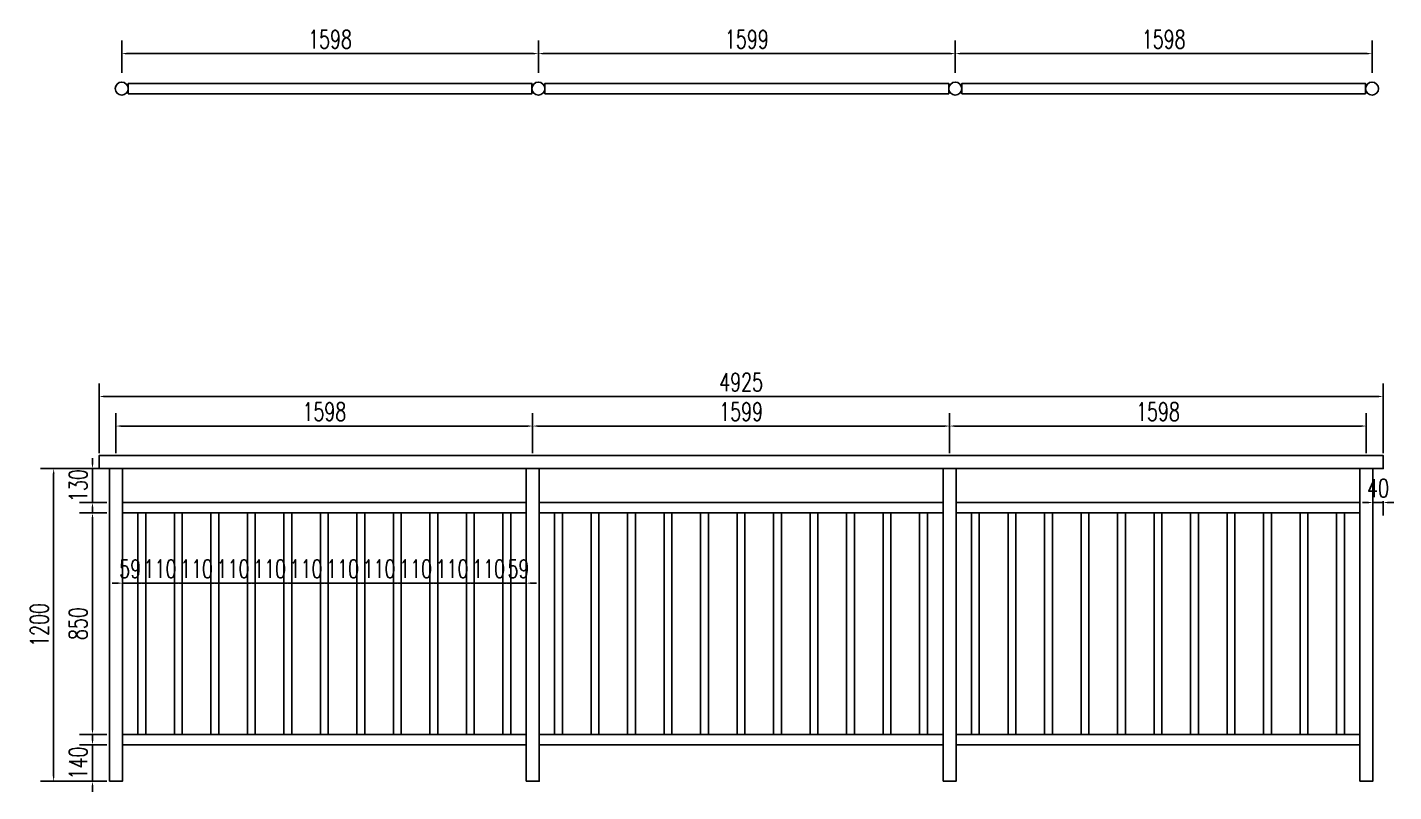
# Model space of a CAD drawing. Header units: millimetres. Extents: x -2430464 to 225692, y -180 to 1805330.
# Drawn here: x -1409761 to -1404521, y 614813 to 617747 of the extents above; entities that cross this region are included whole.
import ezdxf

# ---------------------------------------------------------------- set-up
doc = ezdxf.new("R2010")
doc.units = ezdxf.units.MM
doc.header["$LTSCALE"] = 1000
doc.layers.get('0').update_dxf_attribs({"linetype": 'CONTINUOUS'})
doc.layers.get('DEFPOINTS').update_dxf_attribs({"linetype": 'CONTINUOUS'})
for name, color, linetype in [('W-PLASTIC_RAILINGS塑木栏杆', 6, 'CONTINUOUS'), ('W-WOOD_FLOOR木地板', 30, 'CONTINUOUS'), ('景-通用-文字', 7, 'CONTINUOUS')]:
    doc.layers.add(name, color=color, linetype=linetype)
doc.styles.add('STANDARD_T3', font='simplex.shx', dxfattribs={"width": 0.7, "bigfont": 'gbcbig.shx'})
doc.dimstyles.new('W&&20', dxfattribs={"dimtxt": 70, "dimasz": 20, "dimexe": 50, "dimexo": 60, "dimgap": 20, "dimtad": 1, "dimdec": 0, "dimzin": 0, "dimdsep": 46, "dimtxsty": 'STANDARD_T3', "dimcen": 0.09, "dimclrd": 1, "dimclre": 1, "dimclrt": 7, "dimazin": 2, "dimtfac": 1, "dimtdec": 0, "dimtix": 1, "dimtmove": 2, "dimatfit": 3, "dimfxl": 0, "dimtolj": 1, "dimtzin": 0, "dimarcsym": 0})

# ---------------------------------------------------------------- blocks, each defined once
blk = doc.blocks.new('*U702')
at = {"layer": 'W-PLASTIC_RAILINGS塑木栏杆'}
blk.add_lwpolyline([(-15, -420), (15, -420), (15, 430), (-15, 430)], close=True, dxfattribs=at)
blk = doc.blocks.new('*U703')
at = {"layer": 'W-PLASTIC_RAILINGS塑木栏杆', "color": 0, "linetype": 'ByBlock', "lineweight": -2, "transparency": 16777216}
for p in [(0, 0), (140, 0), (280, 0), (420, 0), (560, 0), (700, 0), (840, 0), (980, 0), (1120, 0), (1260, 0), (1400, 0)]:
    blk.add_blockref('*U702', p, dxfattribs=at)
blk = doc.blocks.new('*D710')
at = {"layer": 'DEFPOINTS', "color": 0, "transparency": 16777216}
for p in [(-1409486.1, 616052.8), (-1409660.1, 614852.8), (-1409446.1, 614852.8)]:
    blk.add_point(p, dxfattribs=at)
at = {"layer": 'W-WOOD_FLOOR木地板', "color": 1, "lineweight": -2, "transparency": 16777216}
for p, q in [((-1409546.1, 616052.8), (-1409710.1, 616052.8)), ((-1409660.1, 616032.8), (-1409660.1, 614872.8)), ((-1409506.1, 614852.8), (-1409710.1, 614852.8))]:
    blk.add_line(p, q, dxfattribs=at)
at = {"layer": 'W-WOOD_FLOOR木地板', "color": 1, "transparency": 16777216}
for points in [[(-1409663.5, 616032.8), (-1409656.8, 616032.8), (-1409660.1, 616052.8)], [(-1409663.5, 614872.8), (-1409656.8, 614872.8), (-1409660.1, 614852.8)]]:
    blk.add_solid(points, dxfattribs=at)
at = {"layer": 'W-WOOD_FLOOR木地板', "color": 7, "transparency": 16777216, "insert": (-1409715.1, 615452.8), "char_height": 70, "attachment_point": 5, "rotation": 90, "style": 'STANDARD_T3'}
blk.add_mtext('\\A1;1200', dxfattribs=at)
blk = doc.blocks.new('*D711')
at = {"layer": 'DEFPOINTS', "color": 0, "transparency": 16777216}
for p in [(-1409396.1, 615882.8), (-1409511.1, 615032.8), (-1409396.1, 615032.8)]:
    blk.add_point(p, dxfattribs=at)
at = {"layer": 'W-WOOD_FLOOR木地板', "color": 1, "lineweight": -2, "transparency": 16777216}
for p, q in [((-1409456.1, 615882.8), (-1409561.1, 615882.8)), ((-1409511.1, 615862.8), (-1409511.1, 615052.8)), ((-1409456.1, 615032.8), (-1409561.1, 615032.8))]:
    blk.add_line(p, q, dxfattribs=at)
at = {"layer": 'W-WOOD_FLOOR木地板', "color": 1, "transparency": 16777216}
for points in [[(-1409514.5, 615862.8), (-1409507.8, 615862.8), (-1409511.1, 615882.8)], [(-1409514.5, 615052.8), (-1409507.8, 615052.8), (-1409511.1, 615032.8)]]:
    blk.add_solid(points, dxfattribs=at)
at = {"layer": 'W-WOOD_FLOOR木地板', "color": 7, "transparency": 16777216, "insert": (-1409566.1, 615457.8), "char_height": 70, "attachment_point": 5, "rotation": 90, "style": 'STANDARD_T3'}
blk.add_mtext('\\A1;850', dxfattribs=at)
blk = doc.blocks.new('*D705')
at = {"layer": 'DEFPOINTS', "color": 0, "transparency": 16777216}
for p in [(-1409511.1, 616052.8), (-1409396.1, 616052.8), (-1409396.1, 615922.8)]:
    blk.add_point(p, dxfattribs=at)
at = {"layer": 'W-WOOD_FLOOR木地板', "color": 1, "lineweight": -2, "transparency": 16777216}
for p, q in [((-1409511.1, 616072.8), (-1409511.1, 616092.8)), ((-1409456.1, 616052.8), (-1409561.1, 616052.8)), ((-1409511.1, 615922.8), (-1409511.1, 616052.8)), ((-1409456.1, 615922.8), (-1409561.1, 615922.8)), ((-1409511.1, 615902.8), (-1409511.1, 615882.8))]:
    blk.add_line(p, q, dxfattribs=at)
at = {"layer": 'W-WOOD_FLOOR木地板', "color": 1, "transparency": 16777216}
for points in [[(-1409514.5, 616072.8), (-1409507.8, 616072.8), (-1409511.1, 616052.8)], [(-1409514.5, 615902.8), (-1409507.8, 615902.8), (-1409511.1, 615922.8)]]:
    blk.add_solid(points, dxfattribs=at)
at = {"layer": 'W-WOOD_FLOOR木地板', "color": 7, "transparency": 16777216, "insert": (-1409566.1, 615987.8), "char_height": 70, "attachment_point": 5, "rotation": 90, "style": 'STANDARD_T3'}
blk.add_mtext('\\A1;130', dxfattribs=at)
blk = doc.blocks.new('*D712')
at = {"layer": 'DEFPOINTS', "color": 0, "transparency": 16777216}
for p in [(-1409396.1, 614992.8), (-1409511.1, 614852.8), (-1409396.1, 614852.8)]:
    blk.add_point(p, dxfattribs=at)
at = {"layer": 'W-WOOD_FLOOR木地板', "color": 1, "lineweight": -2, "transparency": 16777216}
for p, q in [((-1409511.1, 615012.8), (-1409511.1, 615032.8)), ((-1409456.1, 614992.8), (-1409561.1, 614992.8)), ((-1409511.1, 614992.8), (-1409511.1, 614852.8)), ((-1409456.1, 614852.8), (-1409561.1, 614852.8)), ((-1409511.1, 614832.8), (-1409511.1, 614812.8))]:
    blk.add_line(p, q, dxfattribs=at)
at = {"layer": 'W-WOOD_FLOOR木地板', "color": 1, "transparency": 16777216}
for points in [[(-1409514.4, 615012.8), (-1409507.7, 615012.8), (-1409511.1, 614992.8)], [(-1409514.4, 614832.8), (-1409507.7, 614832.8), (-1409511.1, 614852.8)]]:
    blk.add_solid(points, dxfattribs=at)
at = {"layer": 'W-WOOD_FLOOR木地板', "color": 7, "transparency": 16777216, "insert": (-1409566.1, 614922.8), "char_height": 70, "attachment_point": 5, "rotation": 90, "style": 'STANDARD_T3'}
blk.add_mtext('\\A1;140', dxfattribs=at)
blk = doc.blocks.new('*D706')
at = {"layer": 'DEFPOINTS', "color": 0, "transparency": 16777216}
for p in [(-1407823.1, 616216.3), (-1409421.1, 616052.8), (-1407823.1, 616052.8)]:
    blk.add_point(p, dxfattribs=at)
at = {"layer": 'W-WOOD_FLOOR木地板', "color": 1, "lineweight": -2, "transparency": 16777216}
for p, q in [((-1409421.1, 616112.8), (-1409421.1, 616266.3)), ((-1407823.1, 616112.8), (-1407823.1, 616266.3)), ((-1409401.1, 616216.3), (-1407843.1, 616216.3))]:
    blk.add_line(p, q, dxfattribs=at)
at = {"layer": 'W-WOOD_FLOOR木地板', "color": 1, "transparency": 16777216}
for points in [[(-1409401.1, 616219.6), (-1409401.1, 616212.9), (-1409421.1, 616216.3)], [(-1407843.1, 616219.6), (-1407843.1, 616212.9), (-1407823.1, 616216.3)]]:
    blk.add_solid(points, dxfattribs=at)
at = {"layer": 'W-WOOD_FLOOR木地板', "color": 7, "transparency": 16777216, "insert": (-1408622.1, 616271.3), "char_height": 70, "attachment_point": 5, "style": 'STANDARD_T3'}
blk.add_mtext('\\A1;1598', dxfattribs=at)
blk = doc.blocks.new('*D707')
at = {"layer": 'DEFPOINTS', "color": 0, "transparency": 16777216}
for p in [(-1406224.1, 616216.3), (-1407823.1, 616052.8), (-1406224.1, 616052.8)]:
    blk.add_point(p, dxfattribs=at)
at = {"layer": 'W-WOOD_FLOOR木地板', "color": 1, "lineweight": -2, "transparency": 16777216}
for p, q in [((-1407823.1, 616112.8), (-1407823.1, 616266.3)), ((-1406224.1, 616112.8), (-1406224.1, 616266.3)), ((-1407803.1, 616216.3), (-1406244.1, 616216.3))]:
    blk.add_line(p, q, dxfattribs=at)
at = {"layer": 'W-WOOD_FLOOR木地板', "color": 1, "transparency": 16777216}
for points in [[(-1407803.1, 616219.6), (-1407803.1, 616212.9), (-1407823.1, 616216.3)], [(-1406244.1, 616219.6), (-1406244.1, 616212.9), (-1406224.1, 616216.3)]]:
    blk.add_solid(points, dxfattribs=at)
at = {"layer": 'W-WOOD_FLOOR木地板', "color": 7, "transparency": 16777216, "insert": (-1407023.6, 616271.3), "char_height": 70, "attachment_point": 5, "style": 'STANDARD_T3'}
blk.add_mtext('\\A1;1599', dxfattribs=at)
blk = doc.blocks.new('*D708')
at = {"layer": 'DEFPOINTS', "color": 0, "transparency": 16777216}
for p in [(-1404626.1, 616216.3), (-1406224.1, 616052.8), (-1404626.1, 616052.8)]:
    blk.add_point(p, dxfattribs=at)
at = {"layer": 'W-WOOD_FLOOR木地板', "color": 1, "lineweight": -2, "transparency": 16777216}
for p, q in [((-1406224.1, 616112.8), (-1406224.1, 616266.3)), ((-1404626.1, 616112.8), (-1404626.1, 616266.3)), ((-1406204.1, 616216.3), (-1404646.1, 616216.3))]:
    blk.add_line(p, q, dxfattribs=at)
at = {"layer": 'W-WOOD_FLOOR木地板', "color": 1, "transparency": 16777216}
for points in [[(-1406204.1, 616219.6), (-1406204.1, 616212.9), (-1406224.1, 616216.3)], [(-1404646.1, 616219.6), (-1404646.1, 616212.9), (-1404626.1, 616216.3)]]:
    blk.add_solid(points, dxfattribs=at)
at = {"layer": 'W-WOOD_FLOOR木地板', "color": 7, "transparency": 16777216, "insert": (-1405425.1, 616271.3), "char_height": 70, "attachment_point": 5, "style": 'STANDARD_T3'}
blk.add_mtext('\\A1;1598', dxfattribs=at)
blk = doc.blocks.new('*D709')
at = {"layer": 'DEFPOINTS', "color": 0, "transparency": 16777216}
for p in [(-1409396.1, 615690.3), (-1409337.1, 615690.3), (-1409337.1, 615613.3)]:
    blk.add_point(p, dxfattribs=at)
at = {"layer": 'W-WOOD_FLOOR木地板', "color": 1, "lineweight": -2, "transparency": 16777216}
for p, q in [((-1409416.1, 615613.3), (-1409436.1, 615613.3)), ((-1409396.1, 615630.3), (-1409396.1, 615563.3)), ((-1409396.1, 615613.3), (-1409337.1, 615613.3)), ((-1409337.1, 615630.3), (-1409337.1, 615563.3)), ((-1409317.1, 615613.3), (-1409297.1, 615613.3))]:
    blk.add_line(p, q, dxfattribs=at)
at = {"layer": 'W-WOOD_FLOOR木地板', "color": 1, "transparency": 16777216}
for points in [[(-1409416.1, 615616.6), (-1409416.1, 615609.9), (-1409396.1, 615613.3)], [(-1409317.1, 615616.6), (-1409317.1, 615609.9), (-1409337.1, 615613.3)]]:
    blk.add_solid(points, dxfattribs=at)
at = {"layer": 'W-WOOD_FLOOR木地板', "color": 7, "transparency": 16777216, "insert": (-1409366.6, 615668.3), "char_height": 70, "attachment_point": 5, "style": 'STANDARD_T3'}
blk.add_mtext('\\A1;59', dxfattribs=at)
blk = doc.blocks.new('*D704')
at = {"layer": 'DEFPOINTS', "color": 0, "transparency": 16777216}
for p in [(-1407907.1, 615737.2), (-1407848.1, 615737.2), (-1407848.1, 615613.3)]:
    blk.add_point(p, dxfattribs=at)
at = {"layer": '景-通用-文字', "color": 1, "lineweight": -2, "transparency": 16777216}
for p, q in [((-1407927.1, 615613.3), (-1407947.1, 615613.3)), ((-1407907.1, 615618.3), (-1407907.1, 615563.3)), ((-1407907.1, 615613.3), (-1407848.1, 615613.3)), ((-1407848.1, 615618.3), (-1407848.1, 615563.3)), ((-1407828.1, 615613.3), (-1407808.1, 615613.3))]:
    blk.add_line(p, q, dxfattribs=at)
at = {"layer": '景-通用-文字', "color": 1, "transparency": 16777216}
for points in [[(-1407927.1, 615616.6), (-1407927.1, 615609.9), (-1407907.1, 615613.3)], [(-1407828.1, 615616.6), (-1407828.1, 615609.9), (-1407848.1, 615613.3)]]:
    blk.add_solid(points, dxfattribs=at)
at = {"layer": '景-通用-文字', "color": 7, "transparency": 16777216, "insert": (-1407877.6, 615668.3), "char_height": 70, "attachment_point": 5, "style": 'STANDARD_T3'}
blk.add_mtext('\\A1;59', dxfattribs=at)
blk = doc.blocks.new('*D1060')
at = {"layer": 'DEFPOINTS', "color": 0, "transparency": 16777216}
for p in [(-1409167.1, 615737.2), (-1409057.1, 615737.2), (-1409057.1, 615613.3)]:
    blk.add_point(p, dxfattribs=at)
at = {"layer": '景-通用-文字', "color": 1, "lineweight": -2, "transparency": 16777216}
for p, q in [((-1409187.1, 615613.3), (-1409207.1, 615613.3)), ((-1409167.1, 615618.3), (-1409167.1, 615563.3)), ((-1409167.1, 615613.3), (-1409057.1, 615613.3)), ((-1409057.1, 615618.3), (-1409057.1, 615563.3)), ((-1409037.1, 615613.3), (-1409017.1, 615613.3))]:
    blk.add_line(p, q, dxfattribs=at)
at = {"layer": '景-通用-文字', "color": 1, "transparency": 16777216}
for points in [[(-1409187.1, 615616.6), (-1409187.1, 615609.9), (-1409167.1, 615613.3)], [(-1409037.1, 615616.6), (-1409037.1, 615609.9), (-1409057.1, 615613.3)]]:
    blk.add_solid(points, dxfattribs=at)
at = {"layer": '景-通用-文字', "color": 7, "transparency": 16777216, "insert": (-1409112.1, 615668.3), "char_height": 70, "attachment_point": 5, "style": 'STANDARD_T3'}
blk.add_mtext('\\A1;110', dxfattribs=at)
blk = doc.blocks.new('*D2183')
at = {"color": 1, "lineweight": -2, "transparency": 16777216}
for p, q in [((-1404621.1, 615922.8), (-1404641.1, 615922.8)), ((-1404601.1, 615927.8), (-1404601.1, 615872.8)), ((-1404601.1, 615922.8), (-1404561.1, 615922.8)), ((-1404561.1, 615927.8), (-1404561.1, 615872.8)), ((-1404541.1, 615922.8), (-1404521.1, 615922.8))]:
    blk.add_line(p, q, dxfattribs=at)
at = {"color": 1, "transparency": 16777216}
for points in [[(-1404621.1, 615926.1), (-1404621.1, 615919.4), (-1404601.1, 615922.8)], [(-1404541.1, 615926.1), (-1404541.1, 615919.4), (-1404561.1, 615922.8)]]:
    blk.add_solid(points, dxfattribs=at)
at = {"layer": 'DEFPOINTS', "color": 0, "transparency": 16777216}
for p in [(-1404601.1, 616052.8), (-1404561.1, 616052.8), (-1404561.1, 615922.8)]:
    blk.add_point(p, dxfattribs=at)
at = {"color": 7, "transparency": 16777216, "insert": (-1404581.1, 615977.8), "char_height": 70, "attachment_point": 5, "style": 'STANDARD_T3'}
blk.add_mtext('\\A1;40', dxfattribs=at)
blk = doc.blocks.new('*D2184')
at = {"layer": 'DEFPOINTS', "color": 0, "transparency": 16777216}
for p in [(-1404561.1, 616329.8), (-1409486.1, 616052.8), (-1404561.1, 616052.8)]:
    blk.add_point(p, dxfattribs=at)
at = {"layer": 'W-WOOD_FLOOR木地板', "color": 1, "lineweight": -2, "transparency": 16777216}
for p, q in [((-1409486.1, 616112.8), (-1409486.1, 616379.8)), ((-1404561.1, 616112.8), (-1404561.1, 616379.8)), ((-1409466.1, 616329.8), (-1404581.1, 616329.8))]:
    blk.add_line(p, q, dxfattribs=at)
at = {"layer": 'W-WOOD_FLOOR木地板', "color": 1, "transparency": 16777216}
for points in [[(-1409466.1, 616333.1), (-1409466.1, 616326.5), (-1409486.1, 616329.8)], [(-1404581.1, 616333.1), (-1404581.1, 616326.5), (-1404561.1, 616329.8)]]:
    blk.add_solid(points, dxfattribs=at)
at = {"layer": 'W-WOOD_FLOOR木地板', "color": 7, "transparency": 16777216, "insert": (-1407023.6, 616384.8), "char_height": 70, "attachment_point": 5, "style": 'STANDARD_T3'}
blk.add_mtext('\\A1;4925', dxfattribs=at)
blk = doc.blocks.new('*D2287')
at = {"color": 1, "lineweight": -2, "transparency": 16777216}
for p, q in [((-1409399.2, 617571.5), (-1409399.2, 617695.9)), ((-1407801.2, 617571.5), (-1407801.2, 617695.9)), ((-1409379.2, 617645.9), (-1407821.2, 617645.9))]:
    blk.add_line(p, q, dxfattribs=at)
at = {"color": 1, "transparency": 16777216}
for points in [[(-1409379.2, 617649.3), (-1409379.2, 617642.6), (-1409399.2, 617645.9)], [(-1407821.2, 617649.3), (-1407821.2, 617642.6), (-1407801.2, 617645.9)]]:
    blk.add_solid(points, dxfattribs=at)
at = {"layer": 'DEFPOINTS', "color": 0, "transparency": 16777216}
for p in [(-1407801.2, 617645.9), (-1409399.2, 617511.5), (-1407801.2, 617511.5)]:
    blk.add_point(p, dxfattribs=at)
at = {"color": 7, "transparency": 16777216, "insert": (-1408600.2, 617700.9), "char_height": 70, "attachment_point": 5, "style": 'STANDARD_T3'}
blk.add_mtext('\\A1;1598', dxfattribs=at)
blk = doc.blocks.new('*D2288')
at = {"color": 1, "lineweight": -2, "transparency": 16777216}
for p, q in [((-1407801.2, 617571.5), (-1407801.2, 617695.9)), ((-1406202.2, 617571.5), (-1406202.2, 617695.9)), ((-1407781.2, 617645.9), (-1406222.2, 617645.9))]:
    blk.add_line(p, q, dxfattribs=at)
at = {"color": 1, "transparency": 16777216}
for points in [[(-1407781.2, 617649.3), (-1407781.2, 617642.6), (-1407801.2, 617645.9)], [(-1406222.2, 617649.3), (-1406222.2, 617642.6), (-1406202.2, 617645.9)]]:
    blk.add_solid(points, dxfattribs=at)
at = {"layer": 'DEFPOINTS', "color": 0, "transparency": 16777216}
for p in [(-1406202.2, 617645.9), (-1407801.2, 617511.5), (-1406202.2, 617511.5)]:
    blk.add_point(p, dxfattribs=at)
at = {"color": 7, "transparency": 16777216, "insert": (-1407001.7, 617700.9), "char_height": 70, "attachment_point": 5, "style": 'STANDARD_T3'}
blk.add_mtext('\\A1;1599', dxfattribs=at)
blk = doc.blocks.new('*D2289')
at = {"color": 1, "lineweight": -2, "transparency": 16777216}
for p, q in [((-1406202.2, 617571.5), (-1406202.2, 617695.9)), ((-1404604.2, 617571.5), (-1404604.2, 617695.9)), ((-1406182.2, 617645.9), (-1404624.2, 617645.9))]:
    blk.add_line(p, q, dxfattribs=at)
at = {"color": 1, "transparency": 16777216}
for points in [[(-1406182.2, 617649.3), (-1406182.2, 617642.6), (-1406202.2, 617645.9)], [(-1404624.2, 617649.3), (-1404624.2, 617642.6), (-1404604.2, 617645.9)]]:
    blk.add_solid(points, dxfattribs=at)
at = {"layer": 'DEFPOINTS', "color": 0, "transparency": 16777216}
for p in [(-1404604.2, 617645.9), (-1406202.2, 617511.5), (-1404604.2, 617511.5)]:
    blk.add_point(p, dxfattribs=at)
at = {"color": 7, "transparency": 16777216, "insert": (-1405403.2, 617700.9), "char_height": 70, "attachment_point": 5, "style": 'STANDARD_T3'}
blk.add_mtext('\\A1;1598', dxfattribs=at)
blk = doc.blocks.new('*D2760')
at = {"layer": 'DEFPOINTS', "color": 0, "transparency": 16777216}
for p in [(-1409307.1, 615737.2), (-1409197.1, 615737.2), (-1409197.1, 615613.3)]:
    blk.add_point(p, dxfattribs=at)
at = {"layer": '景-通用-文字', "color": 1, "lineweight": -2, "transparency": 16777216}
for p, q in [((-1409327.1, 615613.3), (-1409347.1, 615613.3)), ((-1409307.1, 615618.3), (-1409307.1, 615563.3)), ((-1409307.1, 615613.3), (-1409197.1, 615613.3)), ((-1409197.1, 615618.3), (-1409197.1, 615563.3)), ((-1409177.1, 615613.3), (-1409157.1, 615613.3))]:
    blk.add_line(p, q, dxfattribs=at)
at = {"layer": '景-通用-文字', "color": 1, "transparency": 16777216}
for points in [[(-1409327.1, 615616.6), (-1409327.1, 615609.9), (-1409307.1, 615613.3)], [(-1409177.1, 615616.6), (-1409177.1, 615609.9), (-1409197.1, 615613.3)]]:
    blk.add_solid(points, dxfattribs=at)
at = {"layer": '景-通用-文字', "color": 7, "transparency": 16777216, "insert": (-1409252.1, 615668.3), "char_height": 70, "attachment_point": 5, "style": 'STANDARD_T3'}
blk.add_mtext('\\A1;110', dxfattribs=at)
blk = doc.blocks.new('*D2761')
at = {"layer": 'DEFPOINTS', "color": 0, "transparency": 16777216}
for p in [(-1409027.1, 615737.2), (-1408917.1, 615737.2), (-1408917.1, 615613.3)]:
    blk.add_point(p, dxfattribs=at)
at = {"layer": '景-通用-文字', "color": 1, "lineweight": -2, "transparency": 16777216}
for p, q in [((-1409047.1, 615613.3), (-1409067.1, 615613.3)), ((-1409027.1, 615618.3), (-1409027.1, 615563.3)), ((-1409027.1, 615613.3), (-1408917.1, 615613.3)), ((-1408917.1, 615618.3), (-1408917.1, 615563.3)), ((-1408897.1, 615613.3), (-1408877.1, 615613.3))]:
    blk.add_line(p, q, dxfattribs=at)
at = {"layer": '景-通用-文字', "color": 1, "transparency": 16777216}
for points in [[(-1409047.1, 615616.6), (-1409047.1, 615609.9), (-1409027.1, 615613.3)], [(-1408897.1, 615616.6), (-1408897.1, 615609.9), (-1408917.1, 615613.3)]]:
    blk.add_solid(points, dxfattribs=at)
at = {"layer": '景-通用-文字', "color": 7, "transparency": 16777216, "insert": (-1408972.1, 615668.3), "char_height": 70, "attachment_point": 5, "style": 'STANDARD_T3'}
blk.add_mtext('\\A1;110', dxfattribs=at)
blk = doc.blocks.new('*D2762')
at = {"layer": 'DEFPOINTS', "color": 0, "transparency": 16777216}
for p in [(-1408887.1, 615737.2), (-1408777.1, 615737.2), (-1408777.1, 615613.3)]:
    blk.add_point(p, dxfattribs=at)
at = {"layer": '景-通用-文字', "color": 1, "lineweight": -2, "transparency": 16777216}
for p, q in [((-1408907.1, 615613.3), (-1408927.1, 615613.3)), ((-1408887.1, 615618.3), (-1408887.1, 615563.3)), ((-1408887.1, 615613.3), (-1408777.1, 615613.3)), ((-1408777.1, 615618.3), (-1408777.1, 615563.3)), ((-1408757.1, 615613.3), (-1408737.1, 615613.3))]:
    blk.add_line(p, q, dxfattribs=at)
at = {"layer": '景-通用-文字', "color": 1, "transparency": 16777216}
for points in [[(-1408907.1, 615616.6), (-1408907.1, 615609.9), (-1408887.1, 615613.3)], [(-1408757.1, 615616.6), (-1408757.1, 615609.9), (-1408777.1, 615613.3)]]:
    blk.add_solid(points, dxfattribs=at)
at = {"layer": '景-通用-文字', "color": 7, "transparency": 16777216, "insert": (-1408832.1, 615668.3), "char_height": 70, "attachment_point": 5, "style": 'STANDARD_T3'}
blk.add_mtext('\\A1;110', dxfattribs=at)
blk = doc.blocks.new('*D2763')
at = {"layer": 'DEFPOINTS', "color": 0, "transparency": 16777216}
for p in [(-1408747.1, 615737.2), (-1408637.1, 615737.2), (-1408637.1, 615613.3)]:
    blk.add_point(p, dxfattribs=at)
at = {"layer": '景-通用-文字', "color": 1, "lineweight": -2, "transparency": 16777216}
for p, q in [((-1408767.1, 615613.3), (-1408787.1, 615613.3)), ((-1408747.1, 615618.3), (-1408747.1, 615563.3)), ((-1408747.1, 615613.3), (-1408637.1, 615613.3)), ((-1408637.1, 615618.3), (-1408637.1, 615563.3)), ((-1408617.1, 615613.3), (-1408597.1, 615613.3))]:
    blk.add_line(p, q, dxfattribs=at)
at = {"layer": '景-通用-文字', "color": 1, "transparency": 16777216}
for points in [[(-1408767.1, 615616.6), (-1408767.1, 615609.9), (-1408747.1, 615613.3)], [(-1408617.1, 615616.6), (-1408617.1, 615609.9), (-1408637.1, 615613.3)]]:
    blk.add_solid(points, dxfattribs=at)
at = {"layer": '景-通用-文字', "color": 7, "transparency": 16777216, "insert": (-1408692.1, 615668.3), "char_height": 70, "attachment_point": 5, "style": 'STANDARD_T3'}
blk.add_mtext('\\A1;110', dxfattribs=at)
blk = doc.blocks.new('*D2764')
at = {"layer": 'DEFPOINTS', "color": 0, "transparency": 16777216}
for p in [(-1408607.1, 615737.2), (-1408497.1, 615737.2), (-1408497.1, 615613.3)]:
    blk.add_point(p, dxfattribs=at)
at = {"layer": '景-通用-文字', "color": 1, "lineweight": -2, "transparency": 16777216}
for p, q in [((-1408627.1, 615613.3), (-1408647.1, 615613.3)), ((-1408607.1, 615618.3), (-1408607.1, 615563.3)), ((-1408607.1, 615613.3), (-1408497.1, 615613.3)), ((-1408497.1, 615618.3), (-1408497.1, 615563.3)), ((-1408477.1, 615613.3), (-1408457.1, 615613.3))]:
    blk.add_line(p, q, dxfattribs=at)
at = {"layer": '景-通用-文字', "color": 1, "transparency": 16777216}
for points in [[(-1408627.1, 615616.6), (-1408627.1, 615609.9), (-1408607.1, 615613.3)], [(-1408477.1, 615616.6), (-1408477.1, 615609.9), (-1408497.1, 615613.3)]]:
    blk.add_solid(points, dxfattribs=at)
at = {"layer": '景-通用-文字', "color": 7, "transparency": 16777216, "insert": (-1408552.1, 615668.3), "char_height": 70, "attachment_point": 5, "style": 'STANDARD_T3'}
blk.add_mtext('\\A1;110', dxfattribs=at)
blk = doc.blocks.new('*D2765')
at = {"layer": 'DEFPOINTS', "color": 0, "transparency": 16777216}
for p in [(-1408467.1, 615737.2), (-1408357.1, 615737.2), (-1408357.1, 615613.3)]:
    blk.add_point(p, dxfattribs=at)
at = {"layer": '景-通用-文字', "color": 1, "lineweight": -2, "transparency": 16777216}
for p, q in [((-1408487.1, 615613.3), (-1408507.1, 615613.3)), ((-1408467.1, 615618.3), (-1408467.1, 615563.3)), ((-1408467.1, 615613.3), (-1408357.1, 615613.3)), ((-1408357.1, 615618.3), (-1408357.1, 615563.3)), ((-1408337.1, 615613.3), (-1408317.1, 615613.3))]:
    blk.add_line(p, q, dxfattribs=at)
at = {"layer": '景-通用-文字', "color": 1, "transparency": 16777216}
for points in [[(-1408487.1, 615616.6), (-1408487.1, 615609.9), (-1408467.1, 615613.3)], [(-1408337.1, 615616.6), (-1408337.1, 615609.9), (-1408357.1, 615613.3)]]:
    blk.add_solid(points, dxfattribs=at)
at = {"layer": '景-通用-文字', "color": 7, "transparency": 16777216, "insert": (-1408412.1, 615668.3), "char_height": 70, "attachment_point": 5, "style": 'STANDARD_T3'}
blk.add_mtext('\\A1;110', dxfattribs=at)
blk = doc.blocks.new('*D2766')
at = {"layer": 'DEFPOINTS', "color": 0, "transparency": 16777216}
for p in [(-1408327.1, 615737.2), (-1408217.1, 615737.2), (-1408217.1, 615613.3)]:
    blk.add_point(p, dxfattribs=at)
at = {"layer": '景-通用-文字', "color": 1, "lineweight": -2, "transparency": 16777216}
for p, q in [((-1408347.1, 615613.3), (-1408367.1, 615613.3)), ((-1408327.1, 615618.3), (-1408327.1, 615563.3)), ((-1408327.1, 615613.3), (-1408217.1, 615613.3)), ((-1408217.1, 615618.3), (-1408217.1, 615563.3)), ((-1408197.1, 615613.3), (-1408177.1, 615613.3))]:
    blk.add_line(p, q, dxfattribs=at)
at = {"layer": '景-通用-文字', "color": 1, "transparency": 16777216}
for points in [[(-1408347.1, 615616.6), (-1408347.1, 615609.9), (-1408327.1, 615613.3)], [(-1408197.1, 615616.6), (-1408197.1, 615609.9), (-1408217.1, 615613.3)]]:
    blk.add_solid(points, dxfattribs=at)
at = {"layer": '景-通用-文字', "color": 7, "transparency": 16777216, "insert": (-1408272.1, 615668.3), "char_height": 70, "attachment_point": 5, "style": 'STANDARD_T3'}
blk.add_mtext('\\A1;110', dxfattribs=at)
blk = doc.blocks.new('*D2767')
at = {"layer": 'DEFPOINTS', "color": 0, "transparency": 16777216}
for p in [(-1408187.1, 615737.2), (-1408077.1, 615737.2), (-1408077.1, 615613.3)]:
    blk.add_point(p, dxfattribs=at)
at = {"layer": '景-通用-文字', "color": 1, "lineweight": -2, "transparency": 16777216}
for p, q in [((-1408207.1, 615613.3), (-1408227.1, 615613.3)), ((-1408187.1, 615618.3), (-1408187.1, 615563.3)), ((-1408187.1, 615613.3), (-1408077.1, 615613.3)), ((-1408077.1, 615618.3), (-1408077.1, 615563.3)), ((-1408057.1, 615613.3), (-1408037.1, 615613.3))]:
    blk.add_line(p, q, dxfattribs=at)
at = {"layer": '景-通用-文字', "color": 1, "transparency": 16777216}
for points in [[(-1408207.1, 615616.6), (-1408207.1, 615609.9), (-1408187.1, 615613.3)], [(-1408057.1, 615616.6), (-1408057.1, 615609.9), (-1408077.1, 615613.3)]]:
    blk.add_solid(points, dxfattribs=at)
at = {"layer": '景-通用-文字', "color": 7, "transparency": 16777216, "insert": (-1408132.1, 615668.3), "char_height": 70, "attachment_point": 5, "style": 'STANDARD_T3'}
blk.add_mtext('\\A1;110', dxfattribs=at)
blk = doc.blocks.new('*D2768')
at = {"layer": 'DEFPOINTS', "color": 0, "transparency": 16777216}
for p in [(-1408047.1, 615737.2), (-1407937.1, 615737.2), (-1407937.1, 615613.3)]:
    blk.add_point(p, dxfattribs=at)
at = {"layer": '景-通用-文字', "color": 1, "lineweight": -2, "transparency": 16777216}
for p, q in [((-1408067.1, 615613.3), (-1408087.1, 615613.3)), ((-1408047.1, 615618.3), (-1408047.1, 615563.3)), ((-1408047.1, 615613.3), (-1407937.1, 615613.3)), ((-1407937.1, 615618.3), (-1407937.1, 615563.3)), ((-1407917.1, 615613.3), (-1407897.1, 615613.3))]:
    blk.add_line(p, q, dxfattribs=at)
at = {"layer": '景-通用-文字', "color": 1, "transparency": 16777216}
for points in [[(-1408067.1, 615616.6), (-1408067.1, 615609.9), (-1408047.1, 615613.3)], [(-1407917.1, 615616.6), (-1407917.1, 615609.9), (-1407937.1, 615613.3)]]:
    blk.add_solid(points, dxfattribs=at)
at = {"layer": '景-通用-文字', "color": 7, "transparency": 16777216, "insert": (-1407992.1, 615668.3), "char_height": 70, "attachment_point": 5, "style": 'STANDARD_T3'}
blk.add_mtext('\\A1;110', dxfattribs=at)
blk = doc.blocks.new('*U2769')
at = {"layer": 'W-PLASTIC_RAILINGS塑木栏杆'}
blk.add_lwpolyline([(-15, -420), (15, -420), (15, 430), (-15, 430)], close=True, dxfattribs=at)
blk = doc.blocks.new('*U2770')
at = {"layer": 'W-PLASTIC_RAILINGS塑木栏杆', "color": 0, "linetype": 'ByBlock', "lineweight": -2, "transparency": 16777216}
for p in [(0, 0), (140, 0), (280, 0), (420, 0), (560, 0), (700, 0), (840, 0), (980, 0), (1120, 0), (1260, 0), (1400, 0)]:
    blk.add_blockref('*U2769', p, dxfattribs=at)
blk = doc.blocks.new('*U2771')
at = {"layer": 'W-PLASTIC_RAILINGS塑木栏杆'}
blk.add_lwpolyline([(-15, -420), (15, -420), (15, 430), (-15, 430)], close=True, dxfattribs=at)
blk = doc.blocks.new('*U2772')
at = {"layer": 'W-PLASTIC_RAILINGS塑木栏杆', "color": 0, "linetype": 'ByBlock', "lineweight": -2, "transparency": 16777216}
for p in [(0, 0), (140, 0), (280, 0), (420, 0), (560, 0), (700, 0), (840, 0), (980, 0), (1120, 0), (1260, 0), (1400, 0)]:
    blk.add_blockref('*U2771', p, dxfattribs=at)

msp = doc.modelspace()

# ---------------------------------------------------------------- linework, layer by layer
at = {"layer": 'W-PLASTIC_RAILINGS塑木栏杆'}
for points in [[(-1409374.19, 617491.5), (-1407826.19, 617491.5), (-1407826.19, 617531.5), (-1409374.19, 617531.5)], [(-1406227.19, 617491.5), (-1407776.19, 617491.5), (-1407776.19, 617531.5), (-1406227.19, 617531.5)], [(-1404629.19, 617491.5), (-1406177.19, 617491.5), (-1406177.19, 617531.5), (-1404629.19, 617531.5)], [(-1409486.13, 616052.76), (-1404561.13, 616052.76), (-1404561.13, 616102.76), (-1409486.13, 616102.76)], [(-1409446.13, 614852.76), (-1409396.13, 614852.76), (-1409396.13, 616052.76), (-1409446.13, 616052.76)], [(-1407848.13, 614852.76), (-1407798.13, 614852.76), (-1407798.13, 616052.76), (-1407848.13, 616052.76)], [(-1406249.13, 614852.76), (-1406199.13, 614852.76), (-1406199.13, 616052.76), (-1406249.13, 616052.76)], [(-1404651.13, 614852.76), (-1404601.13, 614852.76), (-1404601.13, 616052.76), (-1404651.13, 616052.76)], [(-1409396.13, 615882.76), (-1407848.13, 615882.76), (-1407848.13, 615922.76), (-1409396.13, 615922.76)], [(-1406249.13, 615882.76), (-1407798.13, 615882.76), (-1407798.13, 615922.76), (-1406249.13, 615922.76)], [(-1404651.13, 615882.76), (-1406199.13, 615882.76), (-1406199.13, 615922.76), (-1404651.13, 615922.76)], [(-1409396.13, 615032.76), (-1407848.13, 615032.76), (-1407848.13, 614992.76), (-1409396.13, 614992.76)], [(-1406249.13, 615032.76), (-1407798.13, 615032.76), (-1407798.13, 614992.76), (-1406249.13, 614992.76)], [(-1404651.13, 615032.76), (-1406199.13, 615032.76), (-1406199.13, 614992.76), (-1404651.13, 614992.76)]]:
    msp.add_lwpolyline(points, close=True, dxfattribs=at)
for centre in [(-1409399.19, 617511.5), (-1407801.19, 617511.5), (-1406202.19, 617511.5), (-1404604.19, 617511.5)]:
    msp.add_circle(centre, 25, dxfattribs=at)

# ---------------------------------------------------------------- block references
for name, p in [('*U703', (-1409322.13, 615452.76)), ('*U2770', (-1407724.13, 615452.76)), ('*U2772', (-1406125.13, 615452.76))]:
    msp.add_blockref(name, p, dxfattribs=at)

# ---------------------------------------------------------------- dimensions: what is measured, and where the dimension line sits
for base, p1, p2, picture, middle in [((-1407801.19, 617645.94), (-1409399.19, 617511.5), (-1407801.19, 617511.5), '*D2287', (-1408600.19, 617700.94)), ((-1406202.19, 617645.94), (-1407801.19, 617511.5), (-1406202.19, 617511.5), '*D2288', (-1407001.69, 617700.94)), ((-1404604.19, 617645.94), (-1406202.19, 617511.5), (-1404604.19, 617511.5), '*D2289', (-1405403.19, 617700.94))]:
    dim = msp.add_linear_dim(base=base, p1=p1, p2=p2, dimstyle='W&&20')
    dim.commit()
    dim.dimension.update_dxf_attribs({"geometry": picture, "text_midpoint": middle})
at = {"color": 1}
dim = msp.add_linear_dim(base=(-1404561.13, 615922.76), p1=(-1404601.13, 616052.76), p2=(-1404561.13, 616052.76), dimstyle='W&&20', override={"dimfxl": 5, "dimfxlon": 1, "dimarcsym": 2}, dxfattribs=at)
dim.commit()
dim.dimension.update_dxf_attribs({"geometry": '*D2183', "text_midpoint": (-1404581.13, 615977.76)})
at = {"layer": 'W-WOOD_FLOOR木地板'}
for base, p1, p2, picture, middle in [((-1404561.13, 616329.8), (-1409486.13, 616052.76), (-1404561.13, 616052.76), '*D2184', (-1407023.63, 616384.8)), ((-1407823.13, 616216.26), (-1409421.13, 616052.76), (-1407823.13, 616052.76), '*D706', (-1408622.13, 616271.26)), ((-1406224.13, 616216.26), (-1407823.13, 616052.76), (-1406224.13, 616052.76), '*D707', (-1407023.63, 616271.26)), ((-1404626.13, 616216.26), (-1406224.13, 616052.76), (-1404626.13, 616052.76), '*D708', (-1405425.13, 616271.26)), ((-1409337.13, 615613.26), (-1409396.13, 615690.26), (-1409337.13, 615690.26), '*D709', (-1409366.63, 615668.26))]:
    dim = msp.add_linear_dim(base=base, p1=p1, p2=p2, dimstyle='W&&20', dxfattribs=at)
    dim.commit()
    dim.dimension.update_dxf_attribs({"geometry": picture, "text_midpoint": middle})
for base, p1, p2, picture, middle in [((-1409511.13, 616052.76), (-1409396.13, 615922.76), (-1409396.13, 616052.76), '*D705', (-1409566.13, 615987.76)), ((-1409660.13, 614852.76), (-1409486.13, 616052.76), (-1409446.13, 614852.76), '*D710', (-1409715.13, 615452.76)), ((-1409511.13, 615032.76), (-1409396.13, 615882.76), (-1409396.13, 615032.76), '*D711', (-1409566.13, 615457.76)), ((-1409511.06, 614852.76), (-1409396.13, 614992.76), (-1409396.13, 614852.76), '*D712', (-1409566.06, 614922.76))]:
    dim = msp.add_linear_dim(base=base, p1=p1, p2=p2, angle=90, dimstyle='W&&20', dxfattribs=at)
    dim.commit()
    dim.dimension.update_dxf_attribs({"geometry": picture, "text_midpoint": middle})
at = {"layer": '景-通用-文字', "color": 3}
for base, p1, p2, picture, middle in [((-1409197.13, 615613.26), (-1409307.13, 615737.17), (-1409197.13, 615737.17), '*D2760', (-1409252.13, 615668.26)), ((-1409057.13, 615613.26), (-1409167.13, 615737.17), (-1409057.13, 615737.17), '*D1060', (-1409112.13, 615668.26)), ((-1408917.13, 615613.26), (-1409027.13, 615737.17), (-1408917.13, 615737.17), '*D2761', (-1408972.13, 615668.26)), ((-1408777.13, 615613.26), (-1408887.13, 615737.17), (-1408777.13, 615737.17), '*D2762', (-1408832.13, 615668.26)), ((-1408637.13, 615613.26), (-1408747.13, 615737.17), (-1408637.13, 615737.17), '*D2763', (-1408692.13, 615668.26)), ((-1408497.13, 615613.26), (-1408607.13, 615737.17), (-1408497.13, 615737.17), '*D2764', (-1408552.13, 615668.26)), ((-1408357.13, 615613.26), (-1408467.13, 615737.17), (-1408357.13, 615737.17), '*D2765', (-1408412.13, 615668.26)), ((-1408217.13, 615613.26), (-1408327.13, 615737.17), (-1408217.13, 615737.17), '*D2766', (-1408272.13, 615668.26)), ((-1408077.13, 615613.26), (-1408187.13, 615737.17), (-1408077.13, 615737.17), '*D2767', (-1408132.13, 615668.26)), ((-1407937.13, 615613.26), (-1408047.13, 615737.17), (-1407937.13, 615737.17), '*D2768', (-1407992.13, 615668.26)), ((-1407848.13, 615613.26), (-1407907.13, 615737.17), (-1407848.13, 615737.17), '*D704', (-1407877.63, 615668.26))]:
    dim = msp.add_linear_dim(base=base, p1=p1, p2=p2, dimstyle='W&&20', override={"dimfxl": 5, "dimfxlon": 1, "dimarcsym": 2}, dxfattribs=at)
    dim.commit()
    dim.dimension.update_dxf_attribs({"geometry": picture, "text_midpoint": middle})

doc.saveas('drawing.dxf')
